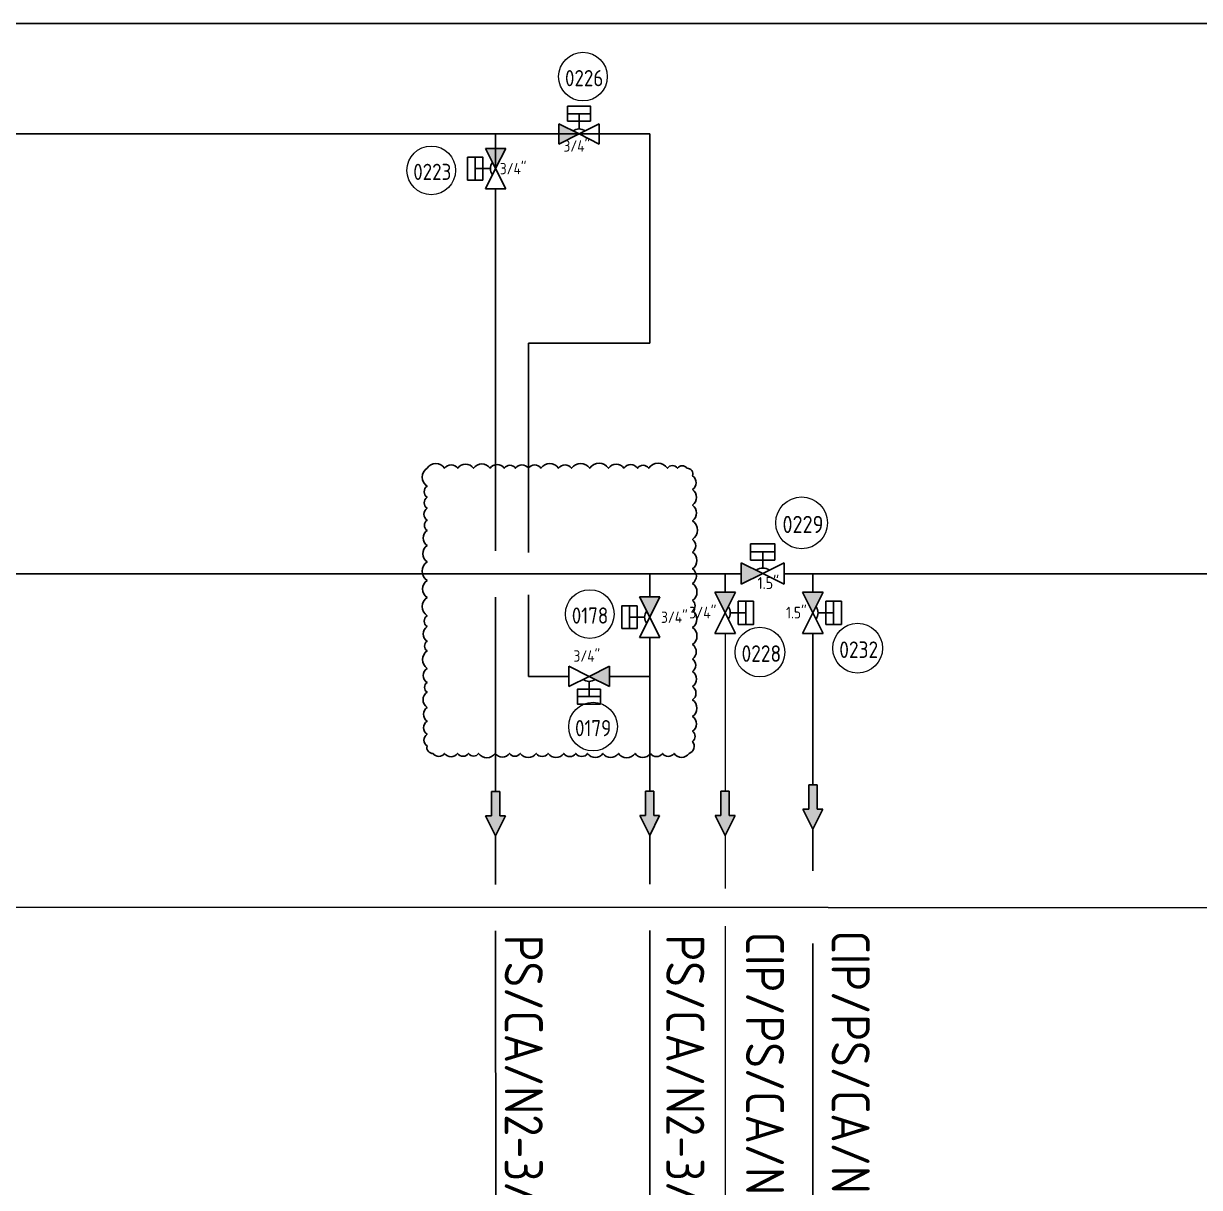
# Model space of a CAD drawing. Header units: millimetres. Extents: x -68339142 to 208, y -167 to 82456658.
# Drawn here: x -68333384 to -68332551, y 82449163 to 82449988 of the extents above; entities that cross this region are included whole.
import ezdxf

# ---------------------------------------------------------------- set-up
doc = ezdxf.new("R2010")
doc.units = ezdxf.units.MM
doc.header["$MEASUREMENT"] = 0
doc.layers.add('AM_8', color=1, linetype='Continuous', lineweight=15)
doc.layers.add('图层01注射用水WFI', color=3, linetype='Continuous', lineweight=5)
for name, color, linetype in [('压缩空气', 130, 'Continuous'), ('文字', 1, 'Continuous'), ('機器', 7, 'Continuous')]:
    doc.layers.add(name, color=color, linetype=linetype)
doc.styles.get("Standard").update_dxf_attribs({"font": 'gbenor.shx', "bigfont": 'gbcbig.shx'})

# ---------------------------------------------------------------- blocks, each defined once
blk = doc.blocks.new('*U381')
at = {"color": 0}
for p, q in [((5.625000000000003, 11.25), (-5.624999999999997, 11.25)), ((-5.624999999999997, 11.25), (0, 0)), ((0, 0), (5.625000000000003, 11.25)), ((-5.625000000000003, -11.25), (0, 0)), ((0, 0), (5.624999999999997, -11.25)), ((7.031249999999998, -6.328125000000002), (7.031250000000002, 6.328124999999998)), ((7.031250000000002, 6.328124999999998), (15.46875, 6.328124999999996)), ((11.25, -6.328125000000003), (11.25, 6.328124999999997)), ((11.25, 6.328124999999997), (11.25, -6.328125000000003)), ((15.46875, 6.328124999999996), (15.46875, -6.328125000000004)), ((2.8125, -6.245004513516506e-16), (11.25, -2.498001805406602e-15)), ((5.624999999999997, -11.25), (-5.625000000000003, -11.25))]:
    blk.add_line(p, q, dxfattribs=at)
blk.add_lwpolyline([(7.031249999999998, -6.328125000000002), (7.031249999999998, -6.328125000000002), (15.46875, -6.328125000000004), (15.46875, -6.328125000000004)], close=True, dxfattribs=at)
at = {"color": 1, "linetype": 'ByBlock', "lineweight": 9}
blk.add_circle((24.31112722673426, -19.19893535389932), 13.5, dxfattribs=at)
at = {"color": 0}
blk.add_arc((-2.8125, 6.245004513516506e-16), 5.625, 323.1301023542289, 36.86989764577105, dxfattribs=at)
at = {"color": 1, "linetype": 'ByBlock', "lineweight": 9}
for tag, p, height in [('尺寸', (-14.60964056209081, -3.009600803133356), 6.3), ('YQJ_NO', (14.31992554766331, -24.53455273310786), 9)]:
    blk.add_attdef(tag, p, '', height=height, dxfattribs=at)
for tag, p, height, flags in [('YQJ_ITEMID', (12.30389252496513, -9.268028050291264), 5, 1), ('YQJ_CLASS_NAME', (12.34145168959367, -15.0460218663336), 5, 1), ('YQJ_CODE', (16.60008923982096, -16.52586297600968), 9, 2), ('品牌', (13.51525420045436, -20.57112130539599), 5, 1), ('供电电源', (13.40854493904772, -26.41575940861708), 5, 1), ('控制方式', (13.72867290480644, -33.13547494261206), 5, 1), ('输出信号类型1', (14.1519754470537, -39.40720924178709), 5, 1), ('输出信号类型2', (13.98124049918988, -46.42557879951505), 5, 1)]:
    blk.add_attdef(tag, p, '', height=height, dxfattribs=dict(at, flags=flags))
blk = doc.blocks.new('*U43')
h = blk.add_hatch(color=256)
h.dxf.hatch_style = 1
h.paths.add_polyline_path([(5.624999999999801, 11.2500000000001), (-5.625000000000199, 11.2499999999999), (-1.665334536937499e-16, -1.332267629550191e-15)])
at = {"color": 0}
for p, q in [((5.624999999999801, 11.2500000000001), (-5.625000000000201, 11.2499999999999)), ((-5.625000000000201, 11.2499999999999), (0, 0)), ((0, 0), (5.624999999999801, 11.2500000000001))]:
    blk.add_line(p, q, dxfattribs=at)
blk = doc.blocks.new('KGJK')
at = {"layer": 'AM_8'}
blk.add_hatch(color=256, dxfattribs=at).paths.add_polyline_path([(5848.813452545352, -1050.605828065278), (5848.813452545354, -1052.349464705978), (5853.939130079631, -1052.349464705978), (5853.939130079631, -1053.560979718961), (5858.105796746298, -1051.477646385627), (5853.939130079631, -1049.394313052294), (5853.939130079629, -1050.605828065278)])
at = {"layer": '文字'}
for p, q in [((5848.813452545354, -1050.605828065278), (5848.813452545354, -1052.349464705978)), ((5848.813452545354, -1050.605828065278), (5853.939130079631, -1050.605828065278)), ((5858.105796746298, -1051.477646385627), (5853.939130079631, -1049.394313052295)), ((5853.939130079631, -1049.394313052295), (5853.939130079631, -1050.605828065278)), ((5848.813452545354, -1052.349464705978), (5853.939130079631, -1052.349464705978)), ((5858.105796746298, -1051.477646385627), (5853.939130079631, -1053.560979718961)), ((5853.939130079631, -1052.349464705978), (5853.939130079631, -1053.560979718961))]:
    blk.add_line(p, q, dxfattribs=at)
blk = doc.blocks.new('*U380')
at = {"color": 0}
for p, q in [((5.625000000000003, 11.25), (-5.624999999999997, 11.25)), ((-5.624999999999997, 11.25), (0, 0)), ((0, 0), (5.625000000000003, 11.25)), ((-5.625000000000003, -11.25), (0, 0)), ((0, 0), (5.624999999999997, -11.25)), ((7.031249999999998, -6.328125000000002), (7.031250000000002, 6.328124999999998)), ((7.031250000000002, 6.328124999999998), (15.46875, 6.328124999999996)), ((11.25, -6.328125000000003), (11.25, 6.328124999999997)), ((11.25, 6.328124999999997), (11.25, -6.328125000000003)), ((15.46875, 6.328124999999996), (15.46875, -6.328125000000004)), ((2.8125, -6.245004513516506e-16), (11.25, -2.498001805406602e-15)), ((5.624999999999997, -11.25), (-5.625000000000003, -11.25))]:
    blk.add_line(p, q, dxfattribs=at)
blk.add_lwpolyline([(7.031249999999998, -6.328125000000002), (7.031249999999998, -6.328125000000002), (15.46875, -6.328125000000004), (15.46875, -6.328125000000004)], close=True, dxfattribs=at)
at = {"color": 1, "linetype": 'ByBlock', "lineweight": 9}
blk.add_circle((18.93158180196119, -21.29157668895967), 13.5, dxfattribs=at)
at = {"color": 0}
blk.add_arc((-2.8125, 6.245004513516506e-16), 5.625, 323.1301023542289, 36.86989764577105, dxfattribs=at)
at = {"color": 1, "linetype": 'ByBlock', "lineweight": 9}
for tag, p, height in [('尺寸', (-19.48152989214451, -3.009600803133356), 6.3), ('YQJ_NO', (8.940380122890236, -26.62719406816821), 9)]:
    blk.add_attdef(tag, p, '', height=height, dxfattribs=at)
for tag, p, height, flags in [('YQJ_ITEMID', (12.30389252496513, -9.268028050291264), 5, 1), ('YQJ_CODE', (11.22054381504789, -18.61850431107003), 9, 2), ('YQJ_CLASS_NAME', (12.34145168959367, -15.0460218663336), 5, 1), ('品牌', (13.51525420045436, -20.57112130539599), 5, 1), ('供电电源', (13.40854493904772, -26.41575940861708), 5, 1), ('控制方式', (13.72867290480644, -33.13547494261206), 5, 1), ('输出信号类型1', (14.1519754470537, -39.40720924178709), 5, 1), ('输出信号类型2', (13.98124049918988, -46.42557879951505), 5, 1)]:
    blk.add_attdef(tag, p, '', height=height, dxfattribs=dict(at, flags=flags))
blk = doc.blocks.new('*U317')
at = {"color": 0}
for p, q in [((0, 0), (-5.625000000000004, 11.25)), ((-5.625000000000004, 11.25), (5.624999999999998, 11.25)), ((5.624999999999998, 11.25), (0, 0)), ((-15.46875, -6.328125000000005), (-15.46875000000001, 6.328124999999998)), ((-11.25, 6.328124999999999), (-11.25, -6.328125000000004)), ((-11.25, -6.328125000000004), (-11.25, 6.328124999999999)), ((-7.031250000000004, 6.328125), (-7.03125, -6.328125000000004)), ((0, 0), (-5.624999999999998, -11.25)), ((5.625000000000004, -11.25), (0, 0)), ((-7.03125, -6.328125000000004), (-15.46875, -6.328125000000005)), ((-2.8125, -6.245004513516506e-16), (-11.25, -2.498001805406602e-15)), ((-5.624999999999998, -11.25), (5.625000000000004, -11.25))]:
    blk.add_line(p, q, dxfattribs=at)
blk.add_lwpolyline([(-7.031250000000004, 6.328125), (-7.031250000000004, 6.328125), (-15.46875000000001, 6.328124999999998), (-15.46875000000001, 6.328124999999998)], close=True, dxfattribs=at)
at = {"color": 1, "linetype": 'ByBlock', "lineweight": 9}
blk.add_circle((-35.67445571707885, -0.9597191382949006), 13.5, dxfattribs=at)
at = {"color": 0}
blk.add_arc((2.8125, 6.245004513516506e-16), 5.625000000000001, 143.130102354229, 216.8698976457711, dxfattribs=at)
at = {"color": 1, "linetype": 'ByBlock', "lineweight": 9}
for tag, p, height, flags in [('YQJ_CODE', (-43.38549370399214, 1.713353239594738), 9, 2), ('YQJ_ITEMID', (12.30389252496513, -9.268028050291264), 5, 1), ('YQJ_CLASS_NAME', (12.34145168959367, -15.0460218663336), 5, 1), ('品牌', (13.51525420045436, -20.57112130539599), 5, 1), ('供电电源', (13.40854493904772, -26.41575940861708), 5, 1), ('控制方式', (13.72867290480644, -33.13547494261206), 5, 1), ('输出信号类型1', (14.1519754470537, -39.40720924178709), 5, 1), ('输出信号类型2', (13.98124049918988, -46.42557879951505), 5, 1)]:
    blk.add_attdef(tag, p, '', height=height, dxfattribs=dict(at, flags=flags))
for tag, p, height in [('YQJ_NO', (-45.6656573961498, -6.295336517503443), 9), ('尺寸', (2.381541741190007, -3.134959928402704), 6.3)]:
    blk.add_attdef(tag, p, '', height=height, dxfattribs=at)
blk = doc.blocks.new('*U337')
at = {"color": 0}
for p, q in [((-6.328124999370799, 7.031250000566284), (-6.328124998615757, 15.46875000056628)), ((-6.328124998615757, 15.46875000056628), (6.328125001384246, 15.46874999943372)), ((6.328125001006725, 11.24999999943372), (-6.328124998993278, 11.25000000056628)), ((-6.328124998993278, 11.25000000056628), (6.328125001006725, 11.24999999943372)), ((6.328125000629204, 7.03124999943372), (-6.328124999370799, 7.031250000566284)), ((2.516808958315923e-10, 2.8125), (1.006723583326369e-09, 11.25)), ((0, 0), (-11.24999999949664, 5.625000001006724)), ((-11.24999999949664, 5.625000001006724), (-11.25000000050336, -5.624999998993277)), ((-11.25000000050336, -5.624999998993277), (0, 0)), ((0, 0), (11.25000000050336, 5.624999998993277)), ((11.24999999949664, -5.625000001006724), (0, 0)), ((11.25000000050336, 5.624999998993277), (11.24999999949664, -5.625000001006724))]:
    blk.add_line(p, q, dxfattribs=at)
blk.add_lwpolyline([(6.328125000629204, 7.03124999943372), (6.328125000629204, 7.03124999943372), (6.328125001384246, 15.46874999943372), (6.328125001384246, 15.46874999943372)], close=True, dxfattribs=at)
at = {"color": 1, "linetype": 'ByBlock', "lineweight": 9}
blk.add_circle((2.205902092435302, 31.79667301959024), 13.5, dxfattribs=at)
at = {"color": 0}
blk.add_arc((-2.516808958315923e-10, -2.8125), 5.625000000000001, 53.13010234910175, 126.8698976406438, dxfattribs=at)
at = {"color": 1, "linetype": 'ByBlock', "lineweight": 9}
for tag, p, height, flags in [('YQJ_CODE', (-5.505135894477988, 34.46974539747988), 9, 2), ('YQJ_ITEMID', (12.30389252496513, -9.268028050291264), 5, 1), ('YQJ_CLASS_NAME', (12.34145168959367, -15.0460218663336), 5, 1), ('品牌', (13.51525420045436, -20.57112130539599), 5, 1), ('供电电源', (13.40854493904772, -26.41575940861708), 5, 1), ('控制方式', (13.72867290480644, -33.13547494261206), 5, 1), ('输出信号类型1', (14.1519754470537, -39.40720924178709), 5, 1), ('输出信号类型2', (13.98124049918988, -46.42557879951505), 5, 1)]:
    blk.add_attdef(tag, p, '', height=height, dxfattribs=dict(at, flags=flags))
for tag, p, height in [('YQJ_NO', (-7.785299586635645, 26.4610556403817), 9), ('尺寸', (-8.607023987374626, -9.818974619557016), 6.3)]:
    blk.add_attdef(tag, p, '', height=height, dxfattribs=at)
blk = doc.blocks.new('*U338')
h = blk.add_hatch(color=256)
h.dxf.hatch_style = 1
h.paths.add_polyline_path([(-11.24965509477029, 5.625689757594969), (-11.25034486293815, -5.624310221259247), (1.332257416426003e-15, -1.66615138340925e-16)])
at = {"color": 0}
for p, q in [((-11.24965509477029, 5.625689757594969), (-11.25034486293815, -5.624310221259249)), ((-11.25034486293815, -5.624310221259249), (0, 0)), ((0, 0), (-11.24965509477029, 5.625689757594969))]:
    blk.add_line(p, q, dxfattribs=at)
blk = doc.blocks.new('*U393')
at = {"color": 0}
for p, q in [((-6.328125, 7.03125), (-6.328125, 15.46875)), ((-6.328125, 15.46875), (6.328125, 15.46875)), ((6.328125, 11.25), (-6.328125, 11.25)), ((-6.328125, 11.25), (6.328125, 11.25)), ((6.328125, 7.03125), (-6.328125, 7.03125)), ((0, 2.8125), (0, 11.25)), ((0, 0), (-11.25, 5.625)), ((-11.25, 5.625), (-11.25, -5.625)), ((-11.25, -5.625), (0, 0)), ((0, 0), (11.25, 5.625)), ((11.25, -5.625), (0, 0)), ((11.25, 5.625), (11.25, -5.625))]:
    blk.add_line(p, q, dxfattribs=at)
blk.add_lwpolyline([(6.328125, 7.03125), (6.328125, 7.03125), (6.328125, 15.46875), (6.328125, 15.46875)], close=True, dxfattribs=at)
at = {"color": 1, "linetype": 'ByBlock', "lineweight": 9}
blk.add_circle((20.30345337795885, 26.42370545210767), 13.5, dxfattribs=at)
at = {"color": 0}
blk.add_arc((0, -2.8125), 5.625, 53.13010235422894, 126.8698976457711, dxfattribs=at)
at = {"color": 1, "linetype": 'ByBlock', "lineweight": 9}
for tag, p, height, flags in [('YQJ_CODE', (12.59241539104556, 29.09677782999731), 9, 2), ('YQJ_ITEMID', (12.30389252496513, -9.268028050291264), 5, 1), ('YQJ_CLASS_NAME', (12.34145168959367, -15.0460218663336), 5, 1), ('品牌', (13.51525420045436, -20.57112130539599), 5, 1), ('供电电源', (13.40854493904772, -26.41575940861708), 5, 1), ('控制方式', (13.72867290480644, -33.13547494261206), 5, 1), ('输出信号类型1', (14.1519754470537, -39.40720924178709), 5, 1), ('输出信号类型2', (13.98124049918988, -46.42557879951505), 5, 1)]:
    blk.add_attdef(tag, p, '', height=height, dxfattribs=dict(at, flags=flags))
for tag, p, height in [('YQJ_NO', (10.3122516988879, 21.08808807289913), 9), ('尺寸', (-2.711674032477459, -8.099425421580065), 6.3)]:
    blk.add_attdef(tag, p, '', height=height, dxfattribs=at)
blk = doc.blocks.new('*U139')
h = blk.add_hatch(color=256)
h.dxf.hatch_style = 1
h.paths.add_polyline_path([(-11.24999999874051, 5.625000002518991), (-11.2500000012595, -5.624999997481009), (1.3322676295129e-15, -1.665334539920819e-16)])
at = {"color": 0}
for p, q in [((0, 0), (-11.24999999874051, 5.625000002518991)), ((-11.24999999874051, 5.625000002518991), (-11.2500000012595, -5.624999997481011)), ((-11.2500000012595, -5.624999997481011), (0, 0))]:
    blk.add_line(p, q, dxfattribs=at)
blk = doc.blocks.new('*U564')
at = {"color": 0}
for p, q in [((-5.625381908396715, 11.24980903769851), (5.624618085120778, 11.25019094933648)), ((0, 0), (-5.625381908396715, 11.24980903769851)), ((5.624618085120778, 11.25019094933648), (0, 0)), ((-15.46853516579019, -6.328650124855797), (-15.46896481638291, 6.327599867851384)), ((-11.25021481881385, 6.327743084715622), (-11.24978516822113, -6.328506907991559)), ((-11.24978516822113, -6.328506907991559), (-11.25021481881385, 6.327743084715622)), ((-7.03146482124479, 6.32788630157986), (-7.031035170652076, -6.328363691127321)), ((0, 0), (-5.624618085120778, -11.25019094933648)), ((5.625381908396715, -11.24980903769851), (0, 0)), ((-7.031035170652076, -6.328363691127321), (-15.46853516579019, -6.328650124855797)), ((-2.812499998379373, -9.547790949212469e-05), (-11.24999999351749, -0.0003819116379684987)), ((-5.624618085120778, -11.25019094933648), (5.625381908396715, -11.24980903769851))]:
    blk.add_line(p, q, dxfattribs=at)
blk.add_lwpolyline([(-7.03146482124479, 6.32788630157986), (-7.03146482124479, 6.32788630157986), (-15.46896481638291, 6.327599867851384), (-15.46896481638291, 6.327599867851384)], close=True, dxfattribs=at)
at = {"color": 1, "linetype": 'ByBlock', "lineweight": 9}
blk.add_circle((-33.22618404813027, 1.779545708718777), 13.5, dxfattribs=at)
at = {"color": 0}
blk.add_arc((2.812499998379373, 9.547790949212469e-05), 5.625000000000001, 143.1320474142296, 216.8718427057716, dxfattribs=at)
at = {"color": 1, "linetype": 'ByBlock', "lineweight": 9}
for tag, p, height, flags in [('YQJ_CODE', (-40.93722203504356, 4.452618086608416), 9, 2), ('YQJ_ITEMID', (12.30389252496513, -9.268028050291264), 5, 1), ('YQJ_CLASS_NAME', (12.34145168959367, -15.0460218663336), 5, 1), ('品牌', (13.51525420045436, -20.57112130539599), 5, 1), ('供电电源', (13.40854493904772, -26.41575940861708), 5, 1), ('控制方式', (13.72867290480644, -33.13547494261206), 5, 1), ('输出信号类型1', (14.1519754470537, -39.40720924178709), 5, 1), ('输出信号类型2', (13.98124049918988, -46.42557879951505), 5, 1)]:
    blk.add_attdef(tag, p, '', height=height, dxfattribs=dict(at, flags=flags))
for tag, p, height in [('YQJ_NO', (-43.21738572720122, -3.556071670489766), 9), ('尺寸', (6.305019115119983, -3.134959928402704), 6.3)]:
    blk.add_attdef(tag, p, '', height=height, dxfattribs=at)
blk = doc.blocks.new('*U565')
at = {"color": 0}
for p, q in [((-11.24969276560492, -5.625614426842318), (-11.25030720083681, 5.624385556378546)), ((-11.25030720083681, 5.624385556378546), (0, 0)), ((0, 0), (-11.24969276560492, -5.625614426842318)), ((11.24969276560492, 5.625614426842318), (0, 0)), ((0, 0), (11.25030720083681, -5.624385556378546)), ((11.25030720083681, -5.624385556378546), (11.24969276560492, 5.625614426842318)), ((0.0001536088079713852, -2.812499995805216), (0.0006144352318855407, -11.24999998322086)), ((-6.327740968541808, -7.031595609330976), (6.328509012581665, -7.030904369695105)), ((-6.327510555329851, -11.2503456030388), (6.328739425793622, -11.24965436340293)), ((6.328739425793622, -11.24965436340293), (-6.327510555329851, -11.2503456030388)), ((6.328509012581665, -7.030904369695105), (6.32896983900558, -15.46840435711075)), ((6.32896983900558, -15.46840435711075), (-6.327280142117893, -15.46909559674662))]:
    blk.add_line(p, q, dxfattribs=at)
blk.add_lwpolyline([(-6.327740968541808, -7.031595609330976), (-6.327740968541808, -7.031595609330976), (-6.327280142117893, -15.46909559674662), (-6.327280142117893, -15.46909559674662)], close=True, dxfattribs=at)
at = {"color": 1, "linetype": 'ByBlock', "lineweight": 9}
blk.add_circle((2.205902092435302, -27.88216130349478), 13.5, dxfattribs=at)
at = {"color": 0}
blk.add_arc((-0.0001536088079713852, 2.812499995805216), 5.625000000000002, 233.1332316471702, 306.8730269387123, dxfattribs=at)
at = {"color": 1, "linetype": 'ByBlock', "lineweight": 9}
for tag, p, height in [('尺寸', (-8.607023987374626, 8.156118038036267), 6.3), ('YQJ_NO', (-7.785299586635645, -33.21777868270333), 9)]:
    blk.add_attdef(tag, p, '', height=height, dxfattribs=at)
for tag, p, height, flags in [('YQJ_ITEMID', (12.30389252496513, -9.268028050291264), 5, 1), ('YQJ_CLASS_NAME', (12.34145168959367, -15.0460218663336), 5, 1), ('YQJ_CODE', (-5.505135894477988, -25.20908892560514), 9, 2), ('品牌', (13.51525420045436, -20.57112130539599), 5, 1), ('供电电源', (13.40854493904772, -26.41575940861708), 5, 1), ('控制方式', (13.72867290480644, -33.13547494261206), 5, 1), ('输出信号类型1', (14.1519754470537, -39.40720924178709), 5, 1), ('输出信号类型2', (13.98124049918988, -46.42557879951505), 5, 1)]:
    blk.add_attdef(tag, p, '', height=height, dxfattribs=dict(at, flags=flags))
blk = doc.blocks.new('*U566')
h = blk.add_hatch(color=256)
h.dxf.hatch_style = 1
h.paths.add_polyline_path([(11.24981702268226, -5.625365939756147), (11.25018296541428, 5.624634054292118), (-1.332262211804737e-15, 1.665767899306596e-16)])
at = {"color": 0}
for p, q in [((11.25018296541428, 5.62463405429212), (0, 0)), ((0, 0), (11.24981702268226, -5.625365939756147)), ((11.24981702268226, -5.625365939756147), (11.25018296541428, 5.62463405429212))]:
    blk.add_line(p, q, dxfattribs=at)

msp = doc.modelspace()

# ---------------------------------------------------------------- linework, layer by layer
at = {"color": 3}
for p, q in [((-68333726.65671128, 82449988.28248678), (-68330890.40913455, 82449988.28248678)), ((-68332875.67593499, 82449598.33902888), (-68334804.1545453, 82449598.33912441)), ((-68332887.05933432, 82449585.26582949), (-68332887.05933377, 82449598.33903326)), ((-68332845.1115165, 82449598.3390347), (-68331556.77225393, 82449598.33903468)), ((-68332824.8152937, 82449585.26581085), (-68332824.81529312, 82449598.3390146)), ((-68332824.81532182, 82449467.82482529), (-68332824.81532182, 82449555.9142661)), ((-68332824.81532182, 82449448.74946712), (-68332824.81532182, 82449467.82482529)), ((-68332824.81532182, 82449387.75650834), (-68332824.81532182, 82449417.31927505)), ((-68332824.81532182, 82448804.05908991), (-68332824.81532182, 82449336.28551555))]:
    msp.add_line(p, q, dxfattribs=at)
at = {"color": 4}
for p, q in [((-68334876.97190307, 82449910.08721492), (-68332940.48931691, 82449910.00206834)), ((-68333049.73901169, 82449885.43161988), (-68333049.73901169, 82449909.8005547)), ((-68333026.42776656, 82449910.00584702), (-68333026.42776278, 82449910.09212126)), ((-68332940.48931691, 82449910.00206834), (-68332940.48931691, 82449761.71562469)), ((-68333049.7390117, 82449727.20712107), (-68333049.73901169, 82449871.05985264)), ((-68333026.4408109, 82449613.33912812), (-68333026.43428685, 82449761.71562469)), ((-68333026.43428683, 82449761.71562469), (-68332940.4893169, 82449761.71562468)), ((-68333049.7390117, 82449614.64023563), (-68333049.7390117, 82449727.20712107)), ((-68332940.48931688, 82449581.83472727), (-68332940.48931688, 82449598.33903208)), ((-68333026.44467063, 82449525.55776332), (-68333026.44213001, 82449583.33914065)), ((-68333049.73901172, 82449469.08638544), (-68333049.7390117, 82449581.64023563)), ((-68332940.48931688, 82449567.45544317), (-68332940.48931688, 82449567.47054666)), ((-68332940.48931688, 82449458.79213813), (-68332940.48931688, 82449553.0908769)), ((-68332997.83612305, 82449525.55776331), (-68333026.44467063, 82449525.55776332)), ((-68332983.46140169, 82449525.55776332), (-68332983.4669934, 82449525.55776332)), ((-68332940.48931688, 82449525.55776332), (-68332969.09227264, 82449525.55776332)), ((-68333049.73901172, 82449444.05353566), (-68333049.73901172, 82449469.08638544)), ((-68332940.48931688, 82449444.25235684), (-68332940.48931688, 82449469.28520665)), ((-68333049.73901172, 82449378.1302508), (-68333049.73901172, 82449412.60219574)), ((-68332940.48931688, 82449378.32907198), (-68332940.48931688, 82449412.80101693)), ((-68333049.41945376, 82448896.20053625), (-68333049.7390117, 82449345.1302508)), ((-68332940.48931691, 82448464.62179771), (-68332940.4893169, 82449345.32907198))]:
    msp.add_line(p, q, dxfattribs=at)
msp.add_lwpolyline([(-68333098.30242343, 82449673.11123285, 0.52056705), (-68333098.30242343, 82449660.31278725, 0.52056705), (-68333098.30242343, 82449652.49720043, 0.52056705), (-68333098.30242343, 82449644.68771732, 0.52056705), (-68333098.30242343, 82449636.21801712, 0.52056705), (-68333098.30242343, 82449628.98858912, 0.52056705), (-68333098.30242343, 82449618.25726391, 0.52056705), (-68333098.30242343, 82449606.71353598, 0.52056705), (-68333098.30242343, 82449593.54317148, 0.52056705), (-68333098.30242343, 82449581.49690543, 0.52056705), (-68333098.30242343, 82449568.52063864, 0.52056705), (-68333098.30242343, 82449560.81634267, 0.52056705), (-68333098.30242343, 82449550.4266213, 0.52056705), (-68333098.30242343, 82449543.64072898, 0.52056705), (-68333098.30242343, 82449531.25285907, 0.52056705), (-68333098.30242343, 82449521.15224972, 0.52056705), (-68333098.30242343, 82449514.41416974, 0.52056705), (-68333098.30242343, 82449503.57318135, 0.52056705), (-68333098.30242343, 82449493.78345388, 0.52056705), (-68333098.30242343, 82449484.52454501, 0.52056705), (-68333098.30242343, 82449476.21659291, 0.52056705), (-68333093.99988769, 82449470.93672359, 0.52056705), (-68333085.87911578, 82449470.93672359, 0.52056705), (-68333076.67412296, 82449470.93672359, 0.52056705), (-68333068.84388725, 82449470.93672359, 0.52056705), (-68333061.78353181, 82449470.93672359, 0.52056705), (-68333049.94682617, 82449470.93672359, 0.52056705), (-68333039.85537238, 82449470.93672359, 0.52056705), (-68333032.23083143, 82449470.93672359, 0.52056705), (-68333020.91151626, 82449470.93672359, 0.52056705), (-68333012.45198889, 82449470.93672359, 0.52056705), (-68333001.4055092, 82449470.93672359, 0.52056705), (-68332992.85422285, 82449470.93672359, 0.52056705), (-68332984.47953694, 82449470.93672359, 0.52056705), (-68332973.65970804, 82449470.93672359, 0.52056705), (-68332962.70681845, 82449470.93672359, 0.52056705), (-68332950.86400911, 82449470.93672359, 0.52056705), (-68332939.97622567, 82449470.93672359, 0.52056705), (-68332931.44955759, 82449470.93672359, 0.52056705), (-68332923.2510652, 82449470.93672359, 0.52056705), (-68332912.56612812, 82449470.93672359, 0.52056705), (-68332910.13776374, 82449479.42666116, 0.52056705), (-68332910.13776374, 82449486.64225408, 0.52056705), (-68332910.13776374, 82449497.08161889, 0.52056705), (-68332910.13776374, 82449508.84345244, 0.52056705), (-68332910.13776374, 82449518.30215581, 0.52056705), (-68332910.13776374, 82449529.07580003, 0.52056705), (-68332910.13776374, 82449537.82627052, 0.52056705), (-68332910.13776374, 82449548.12809858, 0.52056705), (-68332910.13776374, 82449560.25717153, 0.52056705), (-68332910.13776374, 82449572.01595323, 0.52056705), (-68332910.13776374, 82449579.22300097, 0.52056705), (-68332910.13776374, 82449591.39174798, 0.52056705), (-68332910.13776374, 82449601.79611823, 0.52056705), (-68332910.13776374, 82449613.67697397, 0.52056705), (-68332910.13776374, 82449622.61381084, 0.52056705), (-68332910.13776374, 82449635.81794915, 0.52056705), (-68332910.13776374, 82449646.90349253, 0.52056705), (-68332910.13776374, 82449657.99595344, 0.52056705), (-68332910.13776374, 82449667.6809007, 0.52056705), (-68332914.07295176, 82449673.11123285, 0.52056705), (-68332920.79251719, 82449673.11123285, 0.52056705), (-68332927.95154914, 82449673.11123285, 0.52056705), (-68332941.21916595, 82449673.11123285, 0.52056705), (-68332949.0858204, 82449673.11123285, 0.52056705), (-68332958.76568124, 82449673.11123285, 0.52056705), (-68332969.68622121, 82449673.11123285, 0.52056705), (-68332982.97438715, 82449673.11123285, 0.52056705), (-68332995.83610779, 82449673.11123285, 0.52056705), (-68333005.11475195, 82449673.11123285, 0.52056705), (-68333017.56569345, 82449673.11123285, 0.52056705), (-68333026.39062911, 82449673.11123285, 0.52056705), (-68333035.6051844, 82449673.11123285, 0.52056705), (-68333043.56156328, 82449673.11123285, 0.52056705), (-68333053.55250946, 82449673.11123285, 0.52056705), (-68333065.35137212, 82449673.11123285, 0.52056705), (-68333076.58360781, 82449673.11123285, 0.52056705), (-68333085.83885446, 82449673.11123285, 0.52056705)], format="xyb", close=True)
at = {"layer": '压缩空气', "lineweight": 9}
for q in [(-68336852.07748082, 82449361.82907549), (-68330890.40913562, 82449361.82835254)]:
    msp.add_line((-68332814.03812568, 82449361.82899119), q, dxfattribs=at)
at = {"layer": '图层01注射用水WFI', "color": 3, "lineweight": 9}
for p, q in [((-68332887.05933377, 82449598.33910476), (-68332887.05933538, 82449585.26582947)), ((-68332887.059339, 82449555.91428474), (-68332887.05935057, 82449462.13330111)), ((-68332887.05934928, 82449472.47520664), (-68332887.05935276, 82449444.25228104)), ((-68332887.05935663, 82449412.8009411), (-68332887.05936128, 82449375.13907202)), ((-68332887.05936457, 82449348.51907203), (-68332887.05947505, 82448452.44839951))]:
    msp.add_line(p, q, dxfattribs=at)

# ---------------------------------------------------------------- block references
ref = msp.add_blockref('*U337', (-68332990.57959673, 82449910.00379014), dxfattribs=dict(xscale=1.277504460777601, yscale=1.277504460777601, zscale=1.277504460777601))
ref.add_attrib('YQJ_NO', '0226', (-68333000.52535167, 82449943.80790676), dxfattribs={"color": 1, "linetype": 'ByBlock', "lineweight": 9, "height": 11.49754014699841})
ref.add_attrib('尺寸', '3/4"', (-68333001.57510826, 82449897.46000627), dxfattribs={"color": 1, "linetype": 'ByBlock', "lineweight": 9, "height": 8.048278102898884})
for name, p, xscale, yscale, zscale in [('*U338', (-68332990.5794037, 82449910.0037901), 1.277504460777601, 1.277504460777601, 1.277504460777601), ('*U43', (-68333049.73901169, 82449885.4316199), 1.277504460777601, 1.277504460777601, 1.277504460777601), ('*U139', (-68332860.39372575, 82449598.47155537), 1.3584186, 1.3584186, 1.3584186), ('*U43', (-68332887.05933431, 82449570.5900571), 1.304513100000001, 1.304513100000001, 1.304513100000001), ('*U43', (-68332824.81529368, 82449570.59003846), 1.304513100000001, 1.304513100000001, 1.304513100000001), ('*U43', (-68332940.48544464, 82449567.46280217), 1.277504460777601, 1.277504460777601, 1.277504460777601), ('*U566', (-68332983.46400489, 82449525.55916122), 1.277504460777601, 1.277504460777601, 1.277504460777601)]:
    msp.add_blockref(name, p, dxfattribs=dict(xscale=xscale, yscale=yscale, zscale=zscale))
ref = msp.add_blockref('*U317', (-68333049.73909067, 82449885.43177785), dxfattribs=dict(xscale=1.277504460777601, yscale=1.277504460777601, zscale=1.277504460777601))
ref.add_attrib('YQJ_NO', '0223', (-68333108.0771717, 82449877.38945736), dxfattribs={"color": 1, "linetype": 'ByBlock', "lineweight": 9, "height": 11.49754014699841})
ref.add_attrib('尺寸', '3/4"', (-68333046.69666047, 82449881.42685255), dxfattribs={"color": 1, "linetype": 'ByBlock', "lineweight": 9, "height": 8.048278102898884})
ref = msp.add_blockref('*U393', (-68332860.39372575, 82449598.47155537), dxfattribs=dict(xscale=1.3584186, yscale=1.3584186, zscale=1.3584186))
ref.add_attrib('YQJ_NO', '0229', (-68332846.38537124, 82449627.11800644), dxfattribs={"color": 1, "linetype": 'ByBlock', "lineweight": 9, "height": 12.22576740000001})
ref.add_attrib('尺寸', '1.5"', (-68332864.0773142, 82449587.46914522), dxfattribs={"color": 1, "linetype": 'ByBlock', "lineweight": 9, "height": 8.558037180000007})
ref = msp.add_blockref('*U564', (-68332940.48563766, 82449567.46280223), dxfattribs=dict(xscale=1.277504460777601, yscale=1.277504460777601, zscale=1.277504460777601))
ref.add_attrib('YQJ_NO', '0178', (-68332995.6960407, 82449562.91990481), dxfattribs={"color": 1, "linetype": 'ByBlock', "lineweight": 9, "height": 11.49754014699841})
ref.add_attrib('尺寸', '3/4"', (-68332932.4309476, 82449563.45787694), dxfattribs={"color": 1, "linetype": 'ByBlock', "lineweight": 9, "height": 8.048278102898884})
ref = msp.add_blockref('*U380', (-68332887.05933431, 82449570.5900571), dxfattribs=dict(xscale=1.304513100000001, yscale=1.304513100000001, zscale=1.304513100000001))
ref.add_attrib('YQJ_NO', '0228', (-68332875.39649132, 82449535.85453363), dxfattribs={"color": 1, "linetype": 'ByBlock', "lineweight": 9, "height": 11.74061790000001})
ref.add_attrib('尺寸', '3/4"', (-68332912.47324526, 82449566.66399343), dxfattribs={"color": 1, "linetype": 'ByBlock', "lineweight": 9, "height": 8.218432530000003})
ref = msp.add_blockref('*U381', (-68332824.81529368, 82449570.59003846), dxfattribs=dict(xscale=1.304513100000001, yscale=1.304513100000001, zscale=1.304513100000001))
ref.add_attrib('YQJ_NO', '0232', (-68332806.13476321, 82449538.58439302), dxfattribs={"color": 1, "linetype": 'ByBlock', "lineweight": 9, "height": 11.74061790000001})
ref.add_attrib('尺寸', '1.5"', (-68332843.87376118, 82449566.66397479), dxfattribs={"color": 1, "linetype": 'ByBlock', "lineweight": 9, "height": 8.218432530000003})
ref = msp.add_blockref('*U565', (-68332983.46419792, 82449525.55916125), dxfattribs=dict(xscale=1.277504460777601, yscale=1.277504460777601, zscale=1.277504460777601))
ref.add_attrib('YQJ_NO', '0179', (-68332993.40995286, 82449483.12330082), dxfattribs={"color": 1, "linetype": 'ByBlock', "lineweight": 9, "height": 11.49754014699841})
ref.add_attrib('尺寸', '3/4"', (-68332994.45970945, 82449535.97863844), dxfattribs={"color": 1, "linetype": 'ByBlock', "lineweight": 9, "height": 8.048278102898884})
at = {"layer": '機器', "lineweight": 9, "xscale": -3.384651308526882, "yscale": 3.384651308526882, "zscale": 3.384651308526882, "rotation": 90}
for p in [(-68336608.62420093, 82469240.24764115), (-68336499.37450609, 82469240.44646233), (-68336445.94454585, 82469240.44638652), (-68336383.71109001, 82469244.94357261)]:
    msp.add_blockref('KGJK', p, dxfattribs=at)

# ---------------------------------------------------------------- texts
at = {"color": 3, "char_height": 26.99268000000001, "attachment_point": 5, "rotation": 270}
for s, insert in [('CIP/PS/CA/N2-3/4"-BPE-316L-SF4', (-68332858.8286439, 82449096.56174225)), ('CIP/PS/CA/N2-1.5"-BPE-316L-SF4', (-68332798.13284248, 82449104.91729786))]:
    msp.add_mtext(s, dxfattribs=dict(at, insert=insert))
at = {"layer": '压缩空气', "lineweight": 9, "char_height": 26.99268000000001, "attachment_point": 5, "rotation": 270}
for insert in [(-68333029.81101432, 82449124.10728659), (-68332915.30900608, 82449124.2980803)]:
    msp.add_mtext('PS/CA/N2-3/4"-BPE-316L-SF4', dxfattribs=dict(at, insert=insert))

doc.saveas('drawing.dxf')
